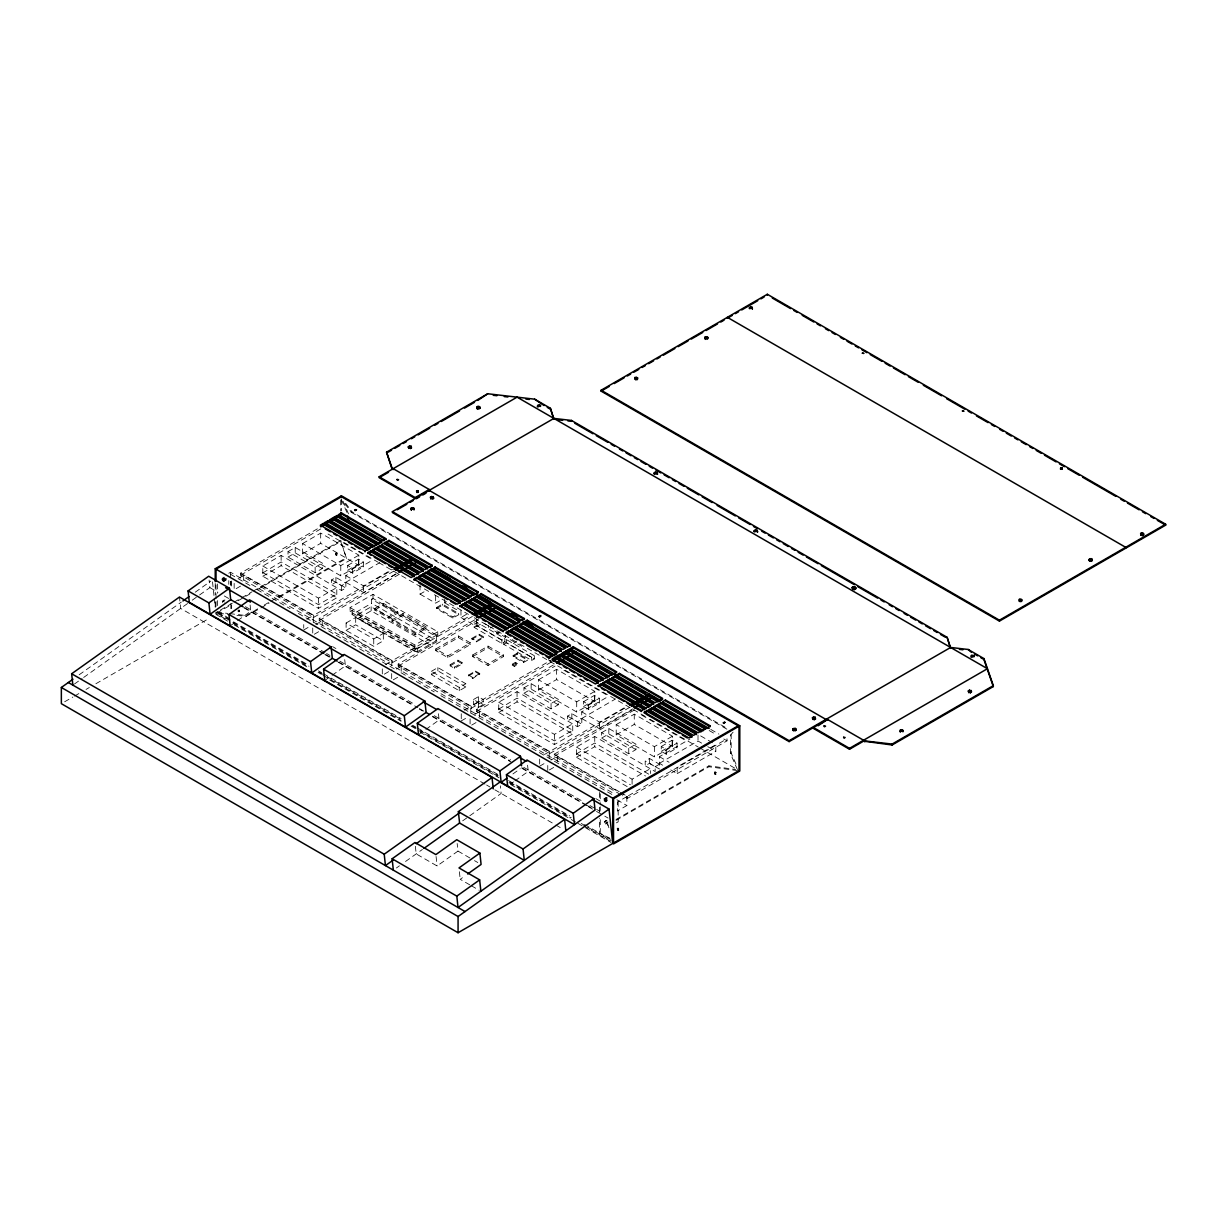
<?xml version="1.0" encoding="UTF-8"?>
<svg xmlns="http://www.w3.org/2000/svg" width="1227" height="1227" viewBox="0 0 1227 1227"><rect width="100%" height="100%" fill="white"/><g stroke="black" fill="none" stroke-linecap="round" stroke-linejoin="round"><path stroke-width="0.75" stroke-dasharray="5 3.75" d="M737.427 769.666L730.402 753.455L730.402 735.264L733.915 731.2M79.157 674.789L181.351 602.074M195.292 592.166L210.768 581.138M74.418 684.037L82.117 678.562M83.651 677.457L189.295 602.288M192.24 600.187L198.13 596M199.602 594.957L209.894 587.626L209.081 580.049M230.17 625.877L236.059 621.69M237.532 620.647L250.768 611.23L249.955 603.638M324.787 680.51L330.676 676.322M332.149 675.279L345.385 665.862L344.572 658.27M418.53 734.636L424.419 730.448M425.892 729.39L439.128 719.973L437.916 708.592M512.917 773.946L520.263 768.715M510.601 783.992L513.53 781.89M515.003 780.847L528.239 771.43L527.027 760.05M396.398 867.995L399.435 865.817M405.523 861.492L422.379 849.498M462.671 820.832L501.153 793.44L500.34 785.847M415.37 846.323L416.183 853.9L437.088 865.971L457.978 851.093L457.165 843.516M469.742 884.82L460.202 879.314L464.68 876.124M262.808 572.902L281.136 561.935L336.796 594.083L318.483 604.666L262.808 572.518M498.745 709.114L517.058 698.148L572.733 730.295L554.405 740.878L498.745 708.731M576.414 753.961L594.742 742.995L648.776 774.191M228.789 573.27L230.553 572.257L614.85 794.114M393.821 571.122L313.713 617.365L240.645 575.172L240.645 573.132L319.112 527.84M240.645 575.172L320.738 528.929M355.216 510.861L356.796 509.312L355.216 510.861L354.266 509.665L355.83 508.76M354.266 509.665L356.796 509.957M354.266 510.309L355.83 509.404M348.499 513.868L342.885 500.892L351.229 512.288L352.011 511.843L727.672 728.731M354.741 510.907L356.321 510.003M238.912 578.116L243.682 575.371L313.253 615.54L313.253 624.482M262.808 566.015L318.483 598.147L336.796 587.564L336.796 597.779L318.483 608.362L262.808 576.23L262.808 566.015L281.136 555.432L341.551 590.478L345.861 587.994L345.861 583.162L335.922 577.426L331.597 579.911L331.597 584.742L335.922 582.242L345.861 587.994M288.023 551.613L295.216 547.472L322.318 563.116L322.318 568.546L315.14 572.702L288.023 557.043L288.023 551.613L315.14 567.273L322.318 563.116M302.594 543.561L320.676 533.116L358.851 555.156L358.851 565.371L340.769 575.816L302.594 553.776L302.594 543.561L340.769 565.601L358.851 555.156M288.023 557.043L295.216 552.902L322.318 568.546M240.507 586.138L234.158 589.804L234.158 582.641M262.808 576.23L281.136 565.647L336.796 597.779M302.594 553.776L320.676 543.331L358.851 565.371M224.02 600.08L222.44 602.258L224.02 600.08L225.906 601.184M222.44 600.985L224.97 600.003M232.363 603.163L215.231 613.055L226.826 619.758M234.004 602.227L238.928 599.374M241.642 597.81L252.056 591.797M253.207 591.138L340.692 540.616L346.535 558.454L275.753 599.328M216.811 613.055L231.673 604.482M238.161 600.693L251.489 593.024M257.839 589.343L341.459 541.061M64.648 701.783L72.868 697.043M74.51 696.092L79.448 693.24M86.028 689.436L89.31 687.534M95.89 683.746L209.418 618.209M335.477 553.239L336.98 553.469L336.428 555.601L335.477 553.239L335.677 555.494M336.029 553.822L336.98 555.279M336.98 553.469L336.428 555.601M239.05 610.923L239.602 611.506L238.299 611.706L238.651 610.049M335.477 555.049L336.029 552.917M336.428 554.696L335.677 553.668M229.71 613.638L246.121 615.525L257.655 608.868M264.234 605.064L269.173 602.212M270.814 601.276L346.535 557.549M236.964 615.371L246.121 616.429L259.296 608.822M260.937 607.886L269.173 603.132M347.655 565.463L358.514 559.175L363.468 562.043L363.468 566.859L352.609 573.132L347.655 570.279L347.655 565.463L352.609 568.316L363.468 562.043M347.655 570.279L358.514 564.006L363.468 566.859M395.784 573.975L363.591 592.564L345.784 582.273L345.784 575.616L373.146 559.819M345.784 582.273L379.588 562.764M331.597 579.911L341.551 585.662L345.861 583.162M345.784 575.616L363.591 585.892L392.563 569.175M306.919 619.206L313.253 615.54M240.645 573.132L313.713 615.31L392.18 570.018M472.38 616.475L392.287 662.718L319.219 620.525L319.219 618.485L397.671 573.193M319.219 620.525L400.938 573.346M303.744 629.972L310.078 626.307M315.891 624.39L322.241 620.724L391.812 660.893L391.812 669.835M436.398 640.678L416.904 651.936L416.904 647.871L414.879 649.052L350.078 611.644L350.078 607.58L372.993 594.359L437.794 631.767L437.794 635.816L436.398 636.629L371.597 599.221L371.597 603.27L436.398 640.678L436.398 636.629M350.078 611.644L352.103 610.463L416.904 647.871M371.597 599.221L372.993 598.408L437.794 635.816M314.311 634.236L319.066 631.491M352.103 610.463L352.103 614.528L371.597 603.27M357.824 614.466L371.137 606.782L430.631 641.123L430.631 645.187L371.137 610.831L357.824 618.515L357.824 614.466L417.318 648.807L430.631 641.123M346.106 623.009L355.692 617.472L383.33 633.423L383.33 640.785L373.744 646.322L346.106 630.371L346.106 623.009L373.744 638.96L383.33 633.423M374.802 608.485L383.56 603.423L397.732 611.598L397.732 613.193L388.974 618.255L374.802 610.064L374.802 608.485L388.974 616.66L397.732 611.598M374.802 610.064L383.56 605.003L397.732 613.193M346.106 630.371L355.692 624.834L383.33 640.785M420.033 585.003L420.033 594.144L426.336 590.494M391.965 619.88L402.993 613.515L426.137 626.874L426.137 628.469L415.109 634.834L391.965 621.476L391.965 619.88L415.109 633.255L426.137 626.874M391.965 621.476L402.993 615.095L426.137 628.469M420.033 594.144L435.646 603.163L441.965 599.512M436.521 607.503L442.395 604.113L458.745 613.561L458.745 614.696L452.87 618.086L436.521 608.638L436.521 607.503L452.87 616.951L458.745 613.561M444.665 599.359L444.665 602.825L447.656 601.092M436.521 608.638L442.395 605.248L458.745 614.696M460.969 610.187L460.969 617.503L467.18 613.914M350.078 607.58L414.879 645.003L437.794 631.767M385.477 664.559L391.812 660.893M319.219 618.485L392.287 660.678L469.113 616.322M551.322 662.059L471.229 708.301L398.162 666.108L398.162 664.068L474.987 619.712M388.652 671.66L382.303 675.325L382.303 668.178M398.162 666.108L478.254 619.865M396.428 669.052L401.198 666.307L470.769 706.476L470.769 715.418M474.189 624.175L477.104 622.488L504.803 638.469L504.803 641.721L501.874 643.408L474.189 627.411L474.189 624.175L501.874 640.157L504.803 638.469M435.784 648.96L458.361 635.923L470.386 642.856L470.386 644.543L447.809 657.58L435.784 650.647L435.784 648.96L447.809 655.893L470.386 642.856M474.189 627.411L477.104 625.724L531.69 657.212L534.328 655.693L534.328 658.93L531.69 660.463L503.745 644.328L503.745 641.077L506.383 639.558L506.383 642.795L534.328 658.93M460.969 617.503L476.536 626.491L482.748 622.902M435.784 650.647L458.361 637.611L470.386 644.543M393.269 679.819L398.023 677.074M471.843 638.377L479.067 634.206L483.545 636.782L483.545 637.749L476.306 641.92L471.843 638.377L476.306 640.954L483.545 636.782M494.726 625.509L488.576 629.068L488.576 625.693M471.843 639.344L479.067 635.172L483.545 637.749M431.367 671.338L437.886 667.58L465.769 683.684L465.769 686.967L459.251 690.724L431.367 674.62L431.367 671.338L459.251 687.442L465.769 683.684M499.818 632.012L496.751 633.792L496.751 630.417M431.367 674.62L437.886 670.862L465.769 686.967M450.156 664.681L457.932 660.187L462.288 662.703L462.288 663.868L454.496 668.362L450.156 665.847L450.156 664.681L454.496 667.197L462.288 662.703M450.156 665.847L457.932 661.353L462.288 663.868M538.576 616.092L541.107 615.739L539.543 617.273L538.576 616.092L540.632 615.141M472.702 654.957L488.039 646.108L503.377 654.957L503.377 656.614L488.039 665.479L472.702 656.614L472.702 654.957L488.039 663.822L503.377 654.957M538.576 616.721L540.156 615.172M541.107 615.739L539.543 617.273M539.067 617.319L541.107 616.368M472.702 656.614L488.039 647.764L503.377 656.614M503.745 644.328L506.383 642.795M513.346 643.592L516.567 641.721M468.545 675.065L475.493 671.046L479.788 673.531L472.84 678.454L468.545 675.065L472.84 677.549L479.788 673.531M468.545 675.97L475.493 671.951L479.788 674.436M513.116 655.555L517.196 653.193L527.549 659.175L527.549 660.187L523.484 662.534L513.116 656.552L513.116 655.555L523.484 661.537L527.549 659.175M513.116 656.552L517.196 654.206L527.549 660.187M512.211 664.19L515.478 662.304L517.503 663.47L517.503 664.605L514.236 666.491L512.211 664.19L514.236 665.356L517.503 663.47M512.211 665.325L515.478 663.439L517.503 664.605M473.484 699.528L478.377 696.706L483.254 699.528L483.254 704.589L478.377 707.412L473.484 704.589L473.484 699.528L478.377 702.35L483.254 699.528M473.484 704.589L478.377 701.767L483.254 704.589M464.435 710.142L470.769 706.476M398.162 664.068L471.229 706.261L551.322 660.019M629.742 707.335L549.65 753.577L476.582 711.384L476.582 709.344L555.033 664.052M476.582 711.384L555.033 666.092M461.26 720.909L466.015 718.163M474.849 714.329L479.604 711.583L549.19 751.752L549.19 760.694M498.745 702.227L554.405 734.36L572.733 723.777L572.733 733.991L554.405 744.574L498.745 712.442L498.745 702.227L517.058 691.645L577.472 726.691L581.797 724.206L581.797 719.375L571.843 713.639L567.518 716.123L567.518 720.955L571.843 718.455L581.797 724.206M523.96 687.826L531.138 683.684L558.254 699.329L558.254 704.758L551.061 708.915L523.96 693.255L523.96 687.826L551.061 703.485L558.254 699.329M538.53 679.773L556.598 669.328L594.788 691.368L594.788 701.583L576.705 712.028L538.53 689.988L538.53 679.773L576.705 701.813L594.788 691.368M523.96 693.255L531.138 689.114L558.254 704.758M471.674 725.096L476.429 722.35M498.745 712.442L517.058 701.859L572.733 733.991M538.53 689.988L556.598 679.543L594.788 701.583M583.577 701.675L594.451 695.387L599.405 698.255L599.405 703.071L588.531 709.344L583.577 706.491L583.577 701.675L588.531 704.528L599.405 698.255M583.577 706.491L594.451 700.218L599.405 703.071M631.721 710.188L599.528 728.777L581.721 718.485L581.721 711.829L609.083 696.031M581.721 718.485L615.509 698.976M567.518 716.123L577.472 721.875L581.797 719.375M581.721 711.829L599.528 722.105L626.89 706.307M544.435 754.498L549.19 751.752M476.582 709.344L549.65 751.538L628.117 706.231M620.831 794.667L554.251 756.231L554.251 754.191L632.718 708.884M554.251 756.231L634.344 709.988M539.665 766.185L546.015 762.519M550.938 760.08L557.273 756.43L618.577 791.814M627.166 786.584L576.414 757.274L576.414 747.059L594.742 736.491L655.157 771.538L655.157 766.722L645.203 760.97L645.203 765.801L649.512 763.301L659.466 769.053L659.466 764.222L649.512 758.485L645.203 760.97M601.629 732.672L608.822 728.531L635.923 744.175L635.923 749.605L628.745 753.761L601.629 738.102L601.629 732.672L628.745 748.332L635.923 744.175M616.199 724.605L634.267 714.175L672.457 736.215L672.457 746.43L654.374 756.875L616.199 734.82L616.199 724.605L654.374 746.66L672.457 736.215M601.629 738.102L608.822 733.961L635.923 749.605M549.359 769.942L554.113 767.197M576.414 757.274L594.742 746.706L645.494 776.001M616.199 734.82L634.267 724.39L672.457 746.43M661.261 746.507L672.12 740.234L677.074 743.102L677.074 747.918L666.215 754.191L661.261 751.338L661.261 746.507L666.215 749.375L677.074 743.102M661.261 751.338L672.12 745.065L677.074 747.918M662.626 765.203L659.39 763.332L659.39 756.676L689.973 739.007M722.902 722.504L725.433 722.151L723.378 723.731L722.902 722.504L724.958 721.553M722.902 723.148L724.482 721.599M725.433 722.151L723.378 723.731M576.414 747.059L632.089 779.206L650.402 768.623L650.402 773.516M659.39 763.332L698.01 741.031L706.108 745.709M655.157 766.722L659.466 764.222M730.402 735.264L731.185 734.804L731.185 752.995L736.108 764.36M626.859 796.599L617.35 802.09L617.35 811.032L626.859 805.541L626.859 796.599L620.233 792.765M620.831 792.627L627.319 796.369L727.028 738.807L727.028 740.847L627.319 798.424L622.457 795.602M677.197 773.623L715.832 751.323L715.832 744.651L677.197 766.952L677.197 773.623L670.724 769.881M604.42 821.523L606.951 820.526L604.42 821.523L605.371 823.977L607.902 822.98M604.42 822.796L606 820.618M606.322 823.884L607.902 821.707M605.371 823.977L606.951 823.056L606 821.875M615.985 819.483L708.884 765.847L735.648 769.436M730.402 753.455L731.185 752.995M615.985 820.388L708.884 766.752L737.427 770.587M616.383 822.872L618.163 821.845L618.163 799.713M609.926 838.21L599.497 833.087L599.497 818.302M617.442 830.602L617.242 828.348L618.761 828.593L617.442 830.602L617.794 828.041M714.62 772.136L716.139 772.366L714.62 772.136L715.571 774.498L715.924 771.936M617.794 828.946L618.209 830.725M618.209 829.82L617.242 828.348M714.62 773.946L715.172 771.814M715.571 773.593L715.924 772.841L714.62 773.041L714.82 774.39M355.523 509.174L355.523 510.447L355.999 509.772M539.313 616.307L539.849 615.586L540.325 616.828L539.067 616.046M725.433 722.78L724.482 722.228M216.811 612.15L227.885 613.423M218.636 613.27L227.808 614.328M238.099 611.276L238.099 610.371L239.602 611.506M714.82 773.47L716.139 774.176M351.229 512.288L726.89 729.175M710.801 729.436L718.915 734.114M709.175 730.54L715.663 734.283M723.792 738.976L727.028 740.847M712.58 742.78L698.01 734.375L698.01 741.031M707.734 746.645L715.832 751.323M548.346 659.727L551.368 661.476M484.19 623.362L489.665 626.522M344.02 542.533L377.962 562.135M378.867 562.656L428.652 591.399M434.404 594.727L468.484 614.405M474.235 617.718L646.062 716.921M650.157 719.283L698.286 747.074M699.957 748.041L736.461 769.114M328.023 534.021L371.674 559.236M563.945 670.249L607.61 695.448M641.629 715.08L685.279 740.295M510.156 639.62L521.751 646.307M494.711 631.046L505.892 637.488M444.665 602.825L456.521 609.666L456.521 606.215M534.328 655.693L505.279 638.93L505.279 635.555M659.39 756.676L669.098 762.274M352.103 614.528L416.904 651.936M357.824 618.515L417.318 652.871L417.318 648.807M576.414 753.577L630.448 784.774M554.251 754.191L619.206 791.691M230.446 574.221L250.323 585.708M256.949 589.527L290.078 608.653M298.36 613.439L357.993 647.871M359.649 648.822L394.434 668.899M401.06 672.733L434.189 691.859M440.815 695.678L616.383 797.044M616.92 799.789L626.859 805.541M332.609 646.629L335.922 648.546M595.816 798.593L602.442 802.412M245.461 606.675L324.971 652.58M326.627 653.531L329.94 655.448M339.879 661.184L414.419 704.221M434.297 715.694L510.493 759.682M523.745 767.335L583.377 801.768M590.003 805.587L594.972 808.455M596.629 809.421L599.942 811.323M209.894 587.626L217.9 592.258M224.296 595.954L230.691 599.635M244.587 607.656L324.173 653.608M325.815 654.558L332.333 658.316M338.867 662.089L417.87 707.703M419.511 708.654L426.106 712.458M432.61 716.215L510.171 761.001M521.736 767.673L585.279 804.36M586.905 805.295L595.049 810.004M243.698 607.702L323.207 653.592M324.864 654.558L329.833 657.427M338.115 662.212L412.655 705.234M419.281 709.068L422.594 710.985M432.533 716.721L512.042 762.627M521.981 768.363L586.567 805.648M588.224 806.614L594.85 810.433M596.506 811.4L603.132 815.219M604.788 816.17L608.101 818.087M217.593 611.69L230.032 618.883M218.36 613.055L308.544 665.111M318.468 670.847L321.765 672.749M323.422 673.7L401.122 718.562M412.686 725.249L415.999 727.151M417.655 728.102L498.653 774.866M508.576 780.602L569.727 815.909M584.619 824.498L610.417 839.391M217.685 613.561L308.974 666.276M318.943 672.028L325.569 675.862M327.241 676.813L401.935 719.942M411.889 725.694L418.53 729.528M420.186 730.479L498.208 775.525M509.834 782.228L571.245 817.688M581.215 823.44L586.184 826.323M587.84 827.274L611.092 840.694M233.467 623.577L308.146 666.706M318.1 672.457L321.428 674.375M323.084 675.325L401.091 720.356M411.045 726.108L416.03 728.991M417.686 729.942L499.021 776.906M508.975 782.642L570.386 818.102M583.653 825.771L610.218 841.093M215.998 614.405L227.608 621.107M234.25 624.942L308.146 667.611M329.726 680.065L401.091 721.277M420.171 732.289L499.021 777.811M510.631 784.513L576.199 822.366M577.856 823.332L611.061 842.489M484.972 784.099L180.676 608.423L179.464 597.043M486.628 785.05L489.941 786.967M494.834 789.789L554.221 824.084M555.892 825.035L562.518 828.869M457.978 851.093L472.84 859.682M474.496 860.633L477.794 862.535M471.337 885.741L479.282 890.327M723.378 722.458L724.651 723.24L724.16 722.013L723.685 722.688M605.371 821.446L606.322 822.627M223.391 600.908L224.342 602.089M345.692 503.331L352.011 511.843M341.397 499.726L347.716 514.328M608.899 827.78L607.687 824.268L608.853 828.562M340.692 541.536L346.535 558.454M459.389 871.722L460.202 879.314M436.076 856.492L437.088 865.971M212.516 581.843L214.05 596.322M214.25 598.132L215.216 607.166M715.571 772.688L715.571 774.498M708.884 765.847L708.884 766.752M672.12 740.234L672.12 745.065M666.215 749.375L666.215 754.191M654.374 746.66L654.374 756.875M649.512 758.485L649.512 763.301M634.267 714.175L634.267 724.39M632.089 779.206L632.089 785.725M628.745 748.332L628.745 753.761M627.319 796.369L627.319 798.424M618.546 828.148L618.761 830.403M608.822 728.531L608.822 733.961M600.279 793.823L600.279 804.912M600.279 806.752L600.279 810.449M600.279 819.697L600.279 832.642M599.528 722.105L599.528 728.777M599.497 792.427L599.497 799.82M599.497 807.213L599.497 816.461M594.742 736.491L594.742 746.706M594.451 695.387L594.451 700.218M588.531 704.528L588.531 709.344M577.472 721.875L577.472 726.691M576.705 701.813L576.705 712.028M571.843 713.639L571.843 718.455M557.273 756.43L557.273 761.783M556.598 669.328L556.598 679.543M554.405 734.36L554.405 744.574M551.061 703.485L551.061 708.915M549.65 751.538L549.65 753.577M547.763 765.495L547.763 770.863M539.665 759.038L539.665 764.39M531.69 657.212L531.69 660.463M531.138 683.684L531.138 689.114M523.484 661.537L523.484 662.534M517.196 653.193L517.196 654.206M517.058 691.645L517.058 701.859M515.478 662.304L515.478 663.439M514.236 665.356L514.236 666.491M501.874 640.157L501.874 643.408M488.039 646.108L488.039 647.764M488.039 663.822L488.039 665.479M479.604 711.583L479.604 716.936M479.067 634.206L479.067 635.172M478.377 696.706L478.377 701.767M478.377 702.35L478.377 707.412M477.104 622.488L477.104 625.724M476.536 619.175L476.536 626.491M476.306 640.954L476.306 641.92M475.493 671.046L475.493 671.951M472.84 677.549L472.84 678.454M471.229 706.261L471.229 708.301M470.094 718.853L470.094 726.016M461.26 713.761L461.26 719.129M459.251 687.442L459.251 690.724M458.361 635.923L458.361 637.611M457.932 660.187L457.932 661.353M454.496 667.197L454.496 668.362M452.87 616.951L452.87 618.086M447.809 655.893L447.809 657.58M442.395 604.113L442.395 605.248M437.886 667.58L437.886 670.862M435.646 595.847L435.646 603.163M415.109 633.255L415.109 634.834M414.879 645.003L414.879 649.052M402.993 613.515L402.993 615.095M401.198 666.307L401.198 673.454M392.287 660.678L392.287 662.718M391.674 673.592L391.674 680.74M388.974 616.66L388.974 618.255M383.56 603.423L383.56 605.003M373.744 638.96L373.744 646.322M372.993 594.359L372.993 598.408M371.137 606.782L371.137 610.831M363.591 585.892L363.591 592.564M358.514 559.175L358.514 564.006M355.692 617.472L355.692 624.834M352.609 568.316L352.609 573.132M341.459 499.588L341.459 510.892M341.551 585.662L341.551 590.478M340.692 499.956L340.692 511.061M340.769 565.601L340.769 575.816M336.781 553.04L336.781 554.849M335.922 577.426L335.922 582.242M322.241 620.724L322.241 627.871M320.676 533.116L320.676 543.331M318.483 598.147L318.483 608.362M315.14 567.273L315.14 572.702M313.713 615.31L313.713 617.365M312.732 628.009L312.732 635.157M303.744 624.604L303.744 628.178M295.216 547.472L295.216 552.902M281.136 555.432L281.136 565.647M246.121 615.525L246.121 616.429M243.682 575.371L243.682 580.724M239.403 610.156L239.403 611.077M239.05 610.003L239.05 611.828M238.299 610.801L238.299 611.706M231.642 580.985L231.642 588.377M231.642 605.018L231.642 608.715M230.845 581.445L230.845 585.141M230.845 603.623L230.845 609.175M230.553 572.257L230.553 579.619M230.553 581.475L230.553 585.156M228.789 580.647L228.789 584.343M217.593 583.975L217.593 593.208M217.593 600.601L217.593 606.153M216.013 584.88L216.013 599.666M216.013 601.506L216.013 607.058M215.231 583.5L215.231 594.589M215.231 601.982L215.231 607.518"/><path stroke-width="1.5" d="M416.643 490.754L417.057 492.533L418.162 490.984L416.643 490.754L416.643 491.659L418.162 490.984M537.487 405.984L539.405 404.879L540.509 405.523L540.509 406.428L539.405 405.784L537.487 406.889L537.487 405.984L538.592 406.628L540.509 405.523M635.111 377.425L635.801 378.944L637.718 377.839L635.111 377.425L635.111 378.345L637.718 378.744M705.188 336.965L705.878 338.483L707.795 337.379L705.188 336.965L704.773 338.759L705.878 339.388L705.878 338.483M707.795 337.379L707.396 339.158L707.396 338.253M971.447 655.417L972.137 656.936L974.054 655.832L971.447 655.417L971.032 657.197M1060.726 467.717L1062.03 467.916L1060.726 467.717L1060.527 469.051L1062.03 468.821L1060.527 469.051M1019.392 599.297L1020.097 600.801L1022.014 599.696L1019.392 599.297L1018.993 601.077L1021.6 601.475M1089.07 559.711L1090.972 558.607L1092.091 559.236L1091.677 561.015L1090.174 561.26L1089.07 559.711L1091.677 560.11L1092.091 559.236M1089.07 560.616L1089.469 558.837M72.868 685.141L71.657 673.761L179.464 597.043L492.027 777.489L493.239 788.869M467.656 874.007L481.091 864.437L479.88 853.072L456.766 839.713L435.861 854.59L414.971 842.52L392.134 858.777L456.812 896.124L458.024 907.505L595.049 810.004L593.837 798.624L527.027 760.05L506.444 774.697L573.239 813.271L574.466 824.651L189.295 602.288L188.084 590.908L208.682 576.245L229.48 588.27L230.691 599.635L243.053 606.767M592.442 799.498L609.052 809.084L612.718 843.455L458.07 932.735L61.35 703.684L61.35 687.473L72.976 679.206M182.9 600.969L189.096 596.567M230.691 599.635L210.108 614.298L208.897 602.917L229.48 588.27M230.17 625.877L228.958 614.497L249.541 599.85L331.121 646.951L332.333 658.316L337.226 661.154M332.333 658.316L311.75 672.979L310.523 661.598L331.121 646.951M324.787 680.51L323.575 669.129L344.173 654.482L424.879 701.077L426.106 712.458L429.358 714.344M426.106 712.458L405.508 727.105L404.297 715.724L424.879 701.077M418.53 734.636L417.318 723.255L437.916 708.592L520.524 756.292L521.536 765.771M507.027 778.133L501.153 782.32L499.926 770.939L520.524 756.292M393.146 860.112L385.431 865.587L384.22 854.207L492.027 777.489M458.361 811.645L523.055 848.992L524.266 860.372L459.588 823.026L458.361 811.645L499.941 782.059L564.619 819.406L565.831 830.786M416.244 843.67L459.358 812.98M423.944 848.394L459.588 823.026M479.88 853.072L458.99 867.934L479.65 879.866L480.877 891.247M456.812 896.124L479.65 879.866M523.055 848.992L564.619 819.406M573.239 813.271L593.837 798.624M458.07 932.735L458.07 916.523L609.052 809.084M215.231 568.73L341.459 495.815L739.789 725.786L739.789 771.031L613.531 843.931L613.531 798.685L215.231 568.73L215.231 581.659M393.192 468.683L393.192 469.588L392.011 468.898L386.551 452.196L487.748 393.76L534.635 399.174L550.386 408.269L553.898 419.312L550.386 408.269M388.207 452.149L391.52 450.232M394.833 448.315L399.818 445.432M403.131 443.53L406.459 441.613M411.428 438.729L414.741 436.812M418.07 434.895L429.68 428.192M434.665 425.324L437.978 423.407M441.291 421.49L459.542 410.953M464.527 408.085L474.481 402.333M477.794 400.416L487.748 393.76M408.407 446.582L408.806 448.361L408.407 446.582L411.014 446.168L411.428 447.947L410.309 448.591L411.428 447.042M479.926 407.487L478.821 409.036L477.303 408.806L476.904 407.027L478.009 406.382L479.527 406.628L479.926 408.407L479.527 406.628M408.407 447.487L411.014 447.073L411.428 447.947M476.904 407.931L479.527 407.533M379.143 476.782L415.171 497.595L415.171 498.499L379.143 477.686L379.143 476.782L517.073 397.149L987.444 668.715L849.513 748.347L813.486 727.55L813.486 728.455L849.513 749.252L863.563 741.154L892.106 744.988L993.318 686.553L993.318 685.648L983.931 658.577L968.18 649.482L950.634 647.457L789.13 740.694L392.395 511.644L392.395 512.564L789.13 741.599L827.519 719.436L818.164 725.755M380.707 476.797L388.499 472.288M225.906 579.865L223.391 580.862L222.44 579.681L224.02 577.503M222.44 579.681L224.02 578.776M225.906 578.607L224.342 580.785M223.391 580.862L224.97 579.957L222.44 578.423M368.054 549.205L323.376 523.408L320.354 525.156L365.032 550.954L368.054 549.205L368.054 550.11L323.376 524.328L320.354 526.061M324.879 522.549L327.9 520.8L372.579 546.598L372.579 547.503L327.9 521.705L324.879 523.454L324.879 522.549L369.557 548.331L372.579 546.598M377.103 543.975L332.425 518.193L329.403 519.926L374.082 545.724L377.103 543.975L374.082 546.628L370.769 544.727M381.628 542.273L336.95 516.475L333.943 518.223L333.943 517.319L336.95 515.57L381.628 541.368L381.628 542.273L378.606 544.021L373.652 541.153M386.152 539.665L341.489 513.868L338.468 515.616L338.468 514.696L341.489 512.963L386.152 538.745L383.146 540.493M329.403 520.831L332.425 519.098L377.103 544.895M320.738 526.889L338.729 516.506M601.107 390.232L767.32 294.265L1165.65 524.236L1165.65 525.141L999.438 621.107L601.107 391.137L601.107 390.232L999.438 620.202L1165.65 524.236M415.171 497.595L429.22 489.481L429.22 491.291L430.002 489.941L392.011 467.993L386.551 452.196M392.395 511.644L553.898 418.407L571.46 420.432L947.121 637.319L950.634 648.362L947.121 637.319M601.107 391.137L609.298 386.398M614.221 383.56L624.052 377.885M627.334 375.999L630.617 374.097M633.899 372.21L638.822 369.373M642.089 367.471L645.371 365.585M648.654 363.683L653.577 360.845M656.844 358.959L660.126 357.057M663.408 355.17L674.881 348.545M678.163 346.643L688.01 340.968M691.276 339.081L702.764 332.44M706.046 330.554L717.519 323.928M720.801 322.041L724.068 320.14M732.151 315.477L727.35 318.253L727.35 317.333L1125.68 547.319L1125.68 548.224M735.341 313.637L738.547 311.781M741.737 309.94L757.734 300.707M760.924 298.867L764.13 297.026M397.195 509.788L406.812 504.236M410.017 502.395L413.208 500.539M416.413 498.699L419.619 496.843M422.824 495.002L426.014 493.147M751.952 308.1L749.344 308.498L750.449 306.965L751.952 307.195L752.366 308.974L751.952 307.195M752.366 308.069L749.743 308.468L749.344 307.594M410.984 508.331L411.382 510.11L410.984 508.331L412.088 507.687L413.606 507.917L414.005 509.696L413.606 507.917M430.524 497.042L430.922 498.822L430.524 497.042L433.131 496.644L433.545 498.423L432.441 499.067L433.545 497.518M410.984 509.236L413.606 508.837M430.524 497.963L433.131 497.548L433.545 498.423M414.005 508.791L411.382 509.205M333.943 517.319L378.606 543.101L381.628 541.368M367.839 552.579L370.861 550.831L414.128 575.816L411.106 577.549L367.839 552.579L371.045 555.325M418.652 573.193L375.385 548.208L372.364 549.957L415.631 574.942L418.652 573.193L418.652 574.113L375.385 549.129L372.364 550.862L381.98 556.414M379.91 545.601L376.888 547.349L420.171 572.334L423.177 570.586L379.91 545.601L379.91 546.506L423.177 571.491M384.434 542.994L381.428 544.727L424.695 569.711L427.717 567.963L384.434 542.994L384.434 543.898L427.717 568.883M385.953 542.119L388.974 540.371L432.241 565.356L432.241 566.26L388.974 541.276L385.953 543.024L385.953 542.119L567.702 646.813M367.839 553.484L370.861 551.736L414.128 576.721M376.888 548.254L379.91 546.506M393.821 569.083L411.797 558.699M395.447 570.172L413.422 559.788M399.005 572.119L402.226 570.264L402.226 565.264M399.312 572.242L417.287 561.859M429.22 567.104L432.241 565.356M416.935 577.426L413.913 579.175L457.196 604.159L460.202 602.411L416.935 577.426L416.935 578.346L460.202 603.331M421.459 574.819L418.453 576.567L461.72 601.552L464.742 599.804L421.459 574.819L421.459 575.724L464.742 600.709M422.978 573.945L425.999 572.211L469.266 597.181L469.266 598.101L425.999 573.116L422.978 574.85L422.978 573.945L466.245 598.929L469.266 597.181M473.791 594.574L430.524 569.589L427.502 571.337L470.769 596.322L473.791 594.574L473.791 595.478L430.524 570.494L427.502 572.242M435.048 566.981L432.027 569.635L435.048 567.886L478.315 592.871L478.315 591.966L435.048 566.981L435.048 567.886M413.913 580.08L416.935 578.346M421.459 575.724L418.453 577.472L426.459 582.104M656.997 473.3L653.976 473.775L655.249 472.134L656.997 472.395L657.457 474.312L656.997 472.395M657.457 473.407L654.436 473.867L653.976 472.87M478.315 591.966L475.294 594.604L459.281 585.356M460.002 605.785L463.024 604.037L506.291 629.022L503.269 630.77L460.002 605.785L472.824 614.098M464.527 603.163L467.548 601.429L510.815 626.399L510.815 627.319L467.548 602.334L464.527 604.067L464.527 603.163L507.794 628.147L510.815 626.399M515.34 624.696L472.073 599.712L469.051 601.46L469.051 600.555L472.073 598.807L515.34 623.791L512.319 626.445L509.113 624.589M473.576 597.932L476.597 596.199L519.865 621.184L516.858 622.917L473.576 597.932L483.193 604.405M478.116 596.23L481.122 594.497L524.404 619.466L524.404 618.561L481.122 593.577L478.116 596.23L481.321 598.086M460.002 606.69L463.024 604.942L506.291 629.926M473.576 598.853L476.597 597.104L519.865 622.089L516.858 623.822L507.242 618.27M472.38 614.436L490.355 604.052M474.005 615.525L491.996 605.156M478.254 617.825L496.245 607.442M469.051 600.555L512.319 625.54L515.34 623.791M521.383 620.31L524.404 618.561M552.365 655.617L509.098 630.647L506.076 632.38L549.343 657.365L552.365 655.617L549.343 658.27L546.138 656.43M513.622 628.025L510.601 629.773L553.883 654.758L556.889 653.009L513.622 628.025L513.622 628.93L556.889 653.914L553.883 655.663L542.656 649.19M515.141 627.15L518.147 625.417L561.429 650.402L558.408 652.135L515.141 627.15L524.757 633.623M519.665 624.543L522.687 622.795L565.954 647.779L562.932 649.528L519.665 624.543L519.665 625.448L522.687 623.715L564.343 647.764M524.19 621.936L527.211 620.187L570.478 645.172L567.457 646.905M506.076 633.285L509.098 631.552L552.365 656.537M513.622 628.93L510.601 630.678L513.806 632.534M515.141 628.071L518.147 626.322L561.429 651.307M570.478 646.077L527.211 621.092L524.19 622.841L530.601 626.537M757.044 531.076L754.022 531.536L755.311 529.895L757.044 530.171L757.519 532.089L757.044 530.171M757.519 531.168L754.498 531.644L754.022 530.631M555.171 657.243L552.165 658.991L595.432 683.976L598.454 682.227L555.171 657.243L555.171 658.147L598.454 683.132M556.69 656.368L559.711 654.635L602.978 679.62L602.978 680.525L559.711 655.54L556.69 657.289L556.69 656.368L599.957 681.353L602.978 679.62M607.503 676.997L564.236 652.012L561.214 653.761L604.482 678.746L607.503 676.997L607.503 677.902L564.236 652.933L561.214 654.666M565.739 651.154L568.761 649.405L612.028 674.39L612.028 675.295L568.761 650.31L565.739 652.058L565.739 651.154L609.006 676.123L612.028 674.39M570.264 648.531L573.285 646.782L616.552 671.767L616.552 672.687L573.285 647.703L570.264 649.436L570.264 648.531L660.463 700.372M552.963 659.068L556.23 657.181M559.497 655.295L569.313 649.635M555.171 658.147L552.165 659.896L560.172 664.528M552.963 661.108L570.938 650.739M556.675 663.101L574.65 652.718M616.552 671.767L613.546 674.421M598.239 685.586L601.261 683.853L644.528 708.838L644.528 709.743L601.261 684.758L598.239 686.506L598.239 685.586L641.506 710.571L644.528 708.838M602.764 682.979L605.785 681.23L649.052 706.215L649.052 707.12L605.785 682.151L602.764 683.884L602.764 682.979L646.031 707.964L649.052 706.215M607.288 680.371L610.31 678.623L653.577 703.608L653.577 704.513L610.31 679.528L607.288 681.276L607.288 680.371L650.571 705.341L653.577 703.608M611.828 677.749L614.834 676L658.117 700.985L658.117 701.905L614.834 676.921L611.828 678.654L611.828 677.749L655.095 702.734L658.117 700.985M616.353 675.141L619.374 673.393L662.641 698.378L659.62 701.031L662.641 699.283L619.374 674.298L616.353 676.046L632.38 685.295M629.742 705.295L649.359 693.961M631.384 706.384L649.359 696M634.344 707.948L653.96 696.629M852.336 587.396L853.609 586.659L855.817 587.932L854.544 589.573L852.796 589.313L852.336 587.396L852.796 589.313M852.336 588.3L855.357 587.825L855.817 588.837M852.796 588.393L855.817 587.932M644.313 712.197L647.335 710.448L692.013 736.246L688.991 737.994L644.313 712.197L644.313 713.102L647.335 711.369L692.013 737.151M648.853 709.589L651.859 707.841L696.537 733.639L693.516 735.372L648.853 709.589L660.433 717.182M701.062 731.016L656.399 705.218L653.377 706.967L698.056 732.764L701.062 731.016L701.062 731.921L656.399 706.138L653.377 707.872L656.69 709.789M705.602 728.409L660.924 702.611L657.902 704.359L702.58 730.142L705.602 728.409L702.58 731.062L702.58 730.142M665.448 700.003L665.448 700.908L710.126 726.706L710.126 725.786L665.448 700.003L662.427 701.737L709.175 728.501M648.853 710.494L651.859 708.746L696.537 734.544M705.602 729.313L660.924 703.516L657.902 705.264L667.825 711M710.126 725.786L707.105 728.439L697.181 722.703M604.42 798.946L606 798.041L606.951 800.495L605.371 801.4L604.42 798.946L606.951 797.964M604.42 800.219L606 799.314M738.209 725.786L612.748 798.225L612.748 842.566L613.531 843.01L738.991 770.587L738.991 726.246L340.692 496.291M613.531 798.685L739.789 725.786M792.949 728.869L793.363 730.648L792.949 728.869L795.571 728.47L795.97 730.249L794.866 730.878L795.97 729.344M812.504 717.58L815.111 717.182L814.421 718.685L812.504 717.58L812.903 719.359L814.421 719.589L815.526 718.961L815.111 717.182M792.949 729.774L795.571 729.375L795.97 730.249M812.504 718.485L815.111 718.086M1140.65 533.515L1141.754 532.871L1143.671 533.975L1142.567 535.524L1141.049 535.294L1140.65 533.515L1141.049 535.294M1140.65 534.42L1143.257 534.021L1143.671 534.895M1141.049 534.389L1143.671 533.975M901.032 729.712L899.928 730.356L900.327 732.136L901.032 730.617L902.949 731.721L902.535 729.942L901.032 729.712L901.032 730.617M968.425 690.801L968.824 692.58L968.425 690.801L969.529 690.157L971.447 691.276L970.342 692.81L971.447 691.276M968.425 691.706L971.048 691.307L971.447 692.181M902.949 730.817L900.327 731.231M827.519 720.341L826.737 718.991L864.744 740.924L892.106 744.083L993.318 685.648M705.188 337.885L707.795 338.284M634.696 379.204L637.319 379.618L637.319 378.714M1089.469 559.742L1092.091 560.156M1019.392 600.202L1022.014 600.601M971.447 656.322L974.054 656.736L974.054 655.832M605.371 801.4L606.322 801.308L605.371 798.869M493.254 395.309L496.92 395.723M504.251 396.582L507.917 396.996M525.862 399.066L529.358 399.481M559.159 419.925L562.672 420.324M567.948 420.938L571.46 421.336L571.46 420.432M959.407 649.374L962.919 649.789M476.904 407.027L478.821 408.131M408.806 447.441L410.309 447.686M430.922 497.917L432.441 498.147M968.824 691.675L970.342 691.905M793.363 729.743L794.866 729.973M772.304 298.054L790.556 308.59M793.884 310.508L797.197 312.425M802.182 315.293L813.792 322.011M817.105 323.913L820.434 325.83M825.418 328.713L828.731 330.63M832.044 332.548L835.372 334.465M840.342 337.333L843.67 339.25M846.983 341.167L851.967 344.035M855.28 345.953L858.609 347.87M861.921 349.787L866.906 352.67M870.219 354.588L881.845 361.29M885.158 363.207L890.142 366.075M893.455 367.993L905.081 374.71M908.394 376.628L918.348 382.364M923.333 385.247L941.584 395.784M946.569 398.668L964.821 409.204M968.149 411.122L971.462 413.039M976.447 415.907L988.057 422.609M991.385 424.527L994.698 426.444M999.683 429.327L1002.996 431.244M1006.324 433.162L1011.293 436.03M1014.622 437.947L1017.935 439.864M1021.263 441.781L1026.232 444.649M1029.56 446.567L1032.873 448.484M1036.186 450.401L1041.171 453.284M1044.499 455.202L1056.11 461.904M1059.422 463.821L1064.407 466.689M1067.72 468.607L1079.346 475.324M1082.659 477.242L1115.864 496.398M1120.834 499.282L1124.162 501.183M1127.475 503.101L1139.101 509.818M1142.414 511.736L1145.727 513.653M1150.711 516.521L1154.04 518.438M1157.352 520.355L1165.65 525.141M544.082 405.539L534.635 399.174M547.242 407.364L550.386 409.174M574.757 423.254L592.963 433.76M596.276 435.677L607.856 442.364M611.169 444.266L614.482 446.183M619.451 449.051L622.749 450.969M626.061 452.87L631.031 455.738M634.344 457.656L637.657 459.558M640.954 461.475L645.923 464.343M649.236 466.245L652.549 468.162M655.847 470.064L660.816 472.932M664.129 474.849L669.098 477.717M672.396 479.619L675.709 481.536M679.022 483.453L683.991 486.306M687.304 488.223L698.884 494.91M702.197 496.828L712.12 502.549M717.089 505.417L735.295 515.938M738.593 517.84L750.188 524.527M753.485 526.444L756.798 528.346M761.768 531.214L765.081 533.131M768.393 535.049L773.347 537.901M776.66 539.819L779.973 541.736M783.286 543.638L788.24 546.506M791.553 548.423L794.866 550.325M798.179 552.242L803.133 555.11M806.446 557.012L818.041 563.699M821.338 565.616L854.437 584.727M857.75 586.629L877.612 598.101M880.925 600.018L884.222 601.92M889.192 604.788L892.504 606.705M895.817 608.607L899.13 610.525M904.084 613.393L907.397 615.294M910.71 617.212L915.679 620.08M918.977 621.982L922.29 623.899M925.603 625.816L930.572 628.669M933.87 630.586L937.183 632.503M940.495 634.405L945.465 637.273M971.339 652.212L968.18 649.482M974.483 654.037L977.628 655.847M980.787 657.672L983.931 659.482L993.318 686.553M429.22 490.386L825.955 719.436L825.955 720.341M418.162 491.889L417.517 490.616M434.235 569.497L449.849 578.515M479.604 595.693L490.509 601.982L490.509 611.107M338.468 514.696L384.204 540.877M340.124 516.567L351.704 523.254M355.017 525.156L366.597 531.843M369.91 533.76L374.864 536.628M387.548 543.944L392.364 546.721M395.569 548.576L411.597 557.825M416.398 560.601L426.014 566.153M433.637 570.555L449.665 579.804M452.87 581.659L456.076 583.5M484.527 599.926L494.144 605.478M497.334 607.334L513.361 616.583M516.567 618.439L519.773 620.295M535.401 629.313L545.018 634.865M548.224 636.721L557.84 642.273M561.046 644.114L565.862 646.89M571.874 650.371L575.08 652.212M578.285 654.068L607.135 670.724M635.586 687.151L638.792 688.991M641.997 690.847L645.203 692.703M648.408 694.543L659.62 701.031M667.396 705.51L670.709 707.427M674.006 709.329L678.976 712.197M682.289 714.114L685.602 716.016M690.556 718.884L693.868 720.801M337.241 520.141L340.554 522.042M343.867 523.96L355.447 530.647M358.759 532.549L370.339 539.236M386.229 548.408L389.434 550.263M392.64 552.119L395.846 553.96M399.051 555.816L402.257 557.672M405.462 559.512L415.079 565.064M418.284 566.92L421.49 568.776M429.097 573.162L433.913 575.938M437.119 577.794L453.146 587.043M456.352 588.899L465.969 594.451M486.398 606.245L502.426 615.494M524.466 628.224L534.082 633.776M537.288 635.632L540.493 637.473M543.699 639.328L546.905 641.184M550.11 643.025L561.337 649.512M565.739 652.058L572.15 655.755M575.356 657.611L584.972 663.163M588.178 665.003L604.205 674.267M611.828 678.654L621.445 684.206M626.245 686.982L635.862 692.534M639.068 694.39L648.684 699.942M671.138 712.902L674.451 714.82M679.405 717.688L682.718 719.589M686.031 721.507L689.344 723.409M694.298 726.277L697.611 728.194M331.06 521.797L337.686 525.616M340.999 527.518L344.296 529.435M347.609 531.352L359.189 538.039M362.502 539.941L367.471 542.809M381.704 551.03L384.91 552.871M388.115 554.727L405.738 564.911M408.944 566.751L416.965 571.383M426.183 576.705L442.211 585.954M445.416 587.81L448.622 589.666M451.827 591.506L455.033 593.362M458.238 595.218L466.245 599.834L466.245 598.929M470.662 602.38L473.867 604.236M477.073 606.092L480.278 607.932M483.484 609.788L486.69 611.644M489.895 613.485L505.907 622.749M527.963 635.463L535.969 640.095M540.77 642.871L543.975 644.712M547.181 646.568L550.386 648.423M553.592 650.264L556.797 652.12M564.42 656.522L567.626 658.362M570.831 660.218L574.037 662.074M577.242 663.914L588.454 670.402M598.07 675.954L602.886 678.73M608.899 682.197L624.926 691.445M628.132 693.301L631.338 695.157M634.543 696.997L637.749 698.853M640.954 700.709L650.571 706.261L650.571 705.341M659.988 711.691L671.583 718.378M674.881 720.295L678.194 722.212M683.163 725.065L686.46 726.982M689.773 728.899L694.743 731.752M329.848 526.322L333.161 528.223M336.459 530.141L341.428 533.009M344.741 534.911L348.054 536.828M351.351 538.73L362.947 545.417M366.244 547.334L369.557 549.251L369.557 548.331M385.186 558.27L394.803 563.822M398.008 565.678L414.036 574.926M429.665 583.945L432.87 585.8M436.076 587.641L445.692 593.193M448.898 595.049L458.515 600.601M466.122 605.003L469.327 606.844M472.533 608.699L475.739 610.555M478.944 612.396L496.582 622.58M499.788 624.436L507.794 629.052L507.794 628.147M517.012 634.374L533.039 643.638M536.245 645.479L539.451 647.335M558.285 658.209L564.696 661.905M567.902 663.761L577.518 669.313M580.724 671.169L596.751 680.418M604.374 684.819L615.586 691.292M618.791 693.132L626.813 697.764M631.614 700.54L634.819 702.396M638.025 704.237L641.23 706.092M663.746 719.083L675.325 725.77M678.623 727.688L681.936 729.59M686.905 732.458L690.218 734.375M325.324 528.929L330.278 531.797M333.591 533.714L336.904 535.616M340.216 537.533L345.17 540.401M348.483 542.303L351.796 544.221M355.109 546.122L360.063 548.99M374.25 557.181L385.462 563.653M388.668 565.509L391.873 567.365M395.079 569.205L398.284 571.061M418.729 582.856L447.579 599.512M450.784 601.368L455.585 604.144M476.03 615.939L479.236 617.794M482.441 619.635L485.647 621.491M488.852 623.347L503.269 631.675L503.269 630.77M507.687 634.221L510.892 636.061M514.098 637.917L517.303 639.773M520.509 641.614L523.714 643.469M526.92 645.325L536.536 650.877M539.742 652.718L542.932 654.574M563.377 666.368L566.583 668.224M569.788 670.08L574.589 672.856M577.794 674.697L581 676.552M584.205 678.408L587.411 680.249M601.445 688.347L604.65 690.203M607.856 692.059L623.883 701.307M627.089 703.163L630.295 705.004M633.5 706.859L641.506 711.476L641.506 710.571M645.969 714.053L664.175 724.574M667.488 726.476L679.068 733.163M682.381 735.08L687.335 737.948M225.599 587.702L250.492 602.089M330.17 648.086L343.453 655.755M423.131 701.752L436.413 709.421M519.404 757.335L526.046 761.169M188.084 590.908L208.897 602.917M228.958 614.497L310.523 661.598M323.575 669.129L404.297 715.724M417.318 723.255L499.926 770.939M71.657 673.761L384.22 854.207M68.329 682.503L465.048 911.554M61.35 687.473L458.07 916.523M506.444 774.697L507.656 786.078M392.134 858.777L393.346 870.158M1143.257 533.116L1143.257 534.021M1142.567 534.619L1142.567 535.524M1141.754 532.871L1141.754 533.791M1091.677 560.11L1091.677 561.015M1090.972 558.607L1090.972 559.512M1090.174 560.34L1090.174 561.26M1061.83 468.346L1061.83 469.266M1061.478 467.594L1061.478 468.499M1061.079 468.469L1061.079 469.374M1020.895 599.067L1020.895 599.972M1020.097 600.801L1020.097 601.721M999.438 620.202L999.438 621.107M983.931 658.577L983.931 659.482M972.95 655.187L972.95 656.092M971.048 690.402L971.048 691.307M969.529 690.157L969.529 691.077M902.535 729.942L902.535 730.863M892.106 744.083L892.106 744.988M864.744 740.924L864.744 741.829M863.563 740.249L863.563 741.154M855.357 586.92L855.357 587.825M854.544 588.669L854.544 589.573M853.609 586.659L853.609 587.564M849.513 748.347L849.513 749.252M814.421 718.685L814.421 719.589M813.608 716.951L813.608 717.856M812.903 718.455L812.903 719.359M795.571 728.47L795.571 729.375M794.053 728.225L794.053 729.145M789.13 740.694L789.13 741.599M767.32 294.265L767.32 295.17M755.311 529.895L755.311 530.8M750.449 306.965L750.449 307.87M706.691 336.735L706.691 337.64M660.924 702.611L660.924 703.516M656.399 705.218L656.399 706.138M655.249 472.134L655.249 473.039M651.859 707.841L651.859 708.746M647.335 710.448L647.335 711.369M646.031 707.964L646.031 708.869M638.147 701.476L638.147 706.476M636.614 377.195L636.614 378.1M635.801 378.944L635.801 379.849M619.374 673.393L619.374 674.298M614.834 676L614.834 676.921M610.31 678.623L610.31 679.528M609.006 676.123L609.006 677.043M605.785 681.23L605.785 682.151M601.261 683.853L601.261 684.758M576.291 651.782L576.291 653.822M573.285 646.782L573.285 647.703M568.761 649.405L568.761 650.31M564.236 652.012L564.236 652.933M559.711 654.635L559.711 655.54M553.883 654.758L553.883 655.663M549.343 657.365L549.343 658.27M539.405 404.879L539.405 405.784M537.886 405.109L537.886 406.014M527.211 620.187L527.211 621.092M522.687 622.795L522.687 623.715M518.147 625.417L518.147 626.322M516.858 622.917L516.858 623.822M512.319 625.54L512.319 626.445M509.098 630.647L509.098 631.552M481.122 593.577L481.122 594.497M478.009 406.382L478.009 407.303M477.303 407.901L477.303 408.806M476.597 596.199L476.597 597.104M476.536 613.699L476.536 617.35M472.073 598.807L472.073 599.712M470.769 596.322L470.769 597.227M467.548 601.429L467.548 602.334M463.024 604.037L463.024 604.942M433.131 496.644L433.131 497.548M431.628 496.414L431.628 497.318M430.524 569.589L430.524 570.494M425.999 572.211L425.999 573.116M417.916 491.49L417.916 492.395M412.088 507.687L412.088 508.591M411.014 446.168L411.014 447.073M409.511 445.938L409.511 446.843M392.011 467.993L392.011 468.898M388.974 540.371L388.974 541.276M378.606 543.101L378.606 544.021M375.385 548.208L375.385 549.129M374.082 545.724L374.082 546.628M370.861 550.831L370.861 551.736M365.032 550.954L365.032 551.859M348.499 517.503L348.499 521.138M347.716 516.138L347.716 521.598M341.489 497.656L341.489 496.736L216.013 569.175L216.013 581.184M341.489 512.963L341.489 513.868M340.692 512.901L340.692 516.598M336.95 515.57L336.95 516.475M332.425 518.193L332.425 519.098M327.9 520.8L327.9 521.705M323.376 523.408L323.376 524.328M461.751 586.935A5.521 3.19 60 0 1 468.515 590.831M511.398 613.929A5.721 3.298 60 0 1 517.763 618.577M525.892 624.328A5.644 3.252 60 0 1 529.22 622.871A5.644 3.252 60 0 1 533.193 627.426M397.073 479.45L397.471 480.324L398.576 479.68L397.073 479.45M862.366 353.192L863.67 353.391L862.366 353.192M962.428 410.953L963.732 411.168L962.428 410.953M824.053 725.924L824.452 726.798L825.556 726.169L824.053 725.924M843.624 737.258L844.023 738.133L845.127 737.504L843.624 737.258"/></g></svg>
